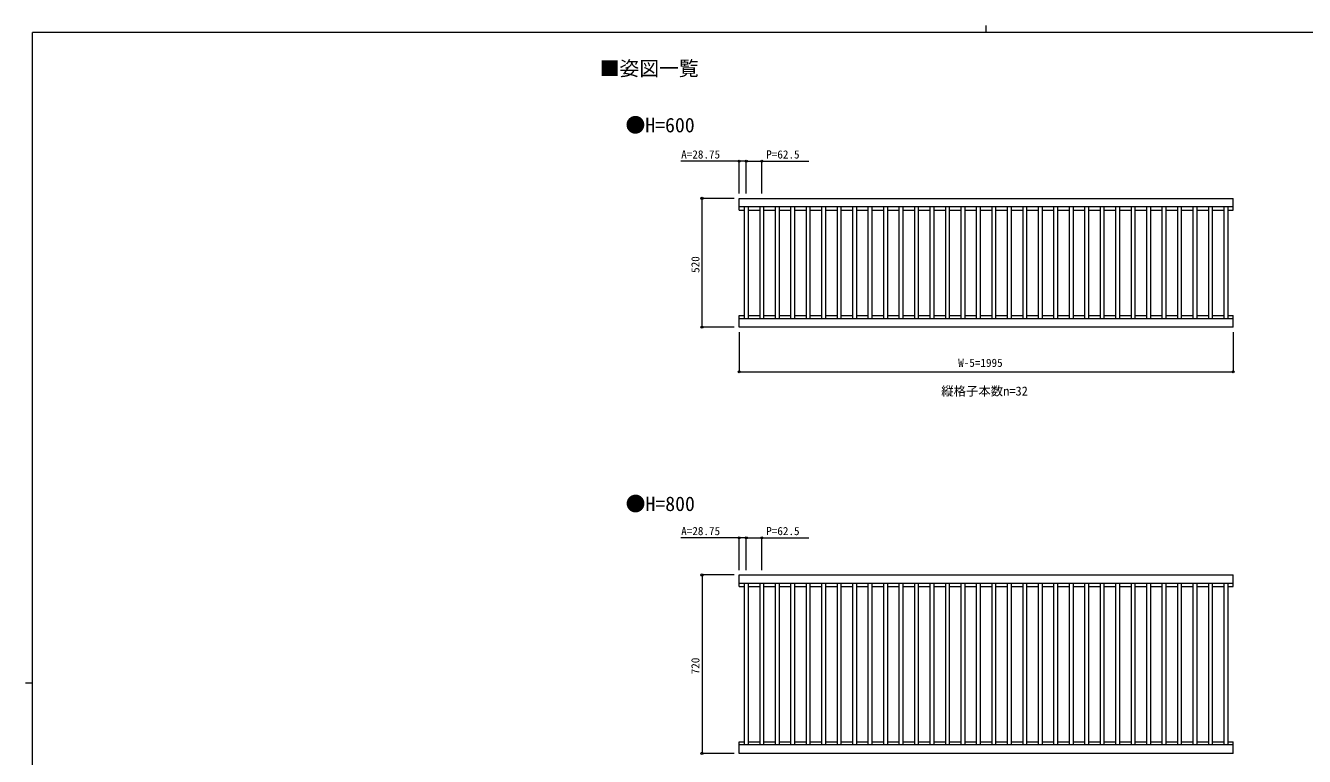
# Model space of a CAD drawing. Units: millimetres, scale not verified. Extents: x -3967 to 3967, y -2821 to 2821.
# Drawn here: x -3967 to 1199, y -128 to 2821 of the extents above; entities that cross this region are included whole.
import ezdxf
from ezdxf.enums import TextEntityAlignment as Align

# ---------------------------------------------------------------- set-up
doc = ezdxf.new("R2010")
doc.units = ezdxf.units.MM
doc.header["$LTSCALE"] = 10
doc.layers.add('0-0_0', color=3, linetype='Continuous')
for name, color, linetype, lineweight in [('0-1_USER1', 4, 'Continuous', 9), ('0-2_YKK_ZWAK', 6, 'Continuous', 9), ('0-3_YKK_11', 7, 'Continuous', 9)]:
    doc.layers.add(name, color=color, linetype=linetype, lineweight=lineweight)
doc.styles.add('ＭＳ ゴシック', font='')
doc.styles.get('ＭＳ ゴシック').set_extended_font_data('MS Gothic')

msp = doc.modelspace()

# ---------------------------------------------------------------- linework, layer by layer
at = {"layer": '0-1_USER1'}
for p, q in [((-1084.63, 2076.68), (-1084.63, 2123.68)), ((-1084.63, 2123.68), (910.37, 2123.68)), ((910.37, 2076.68), (910.37, 2123.68)), ((910.37, 2089.68), (-1084.63, 2089.68)), ((-1084.63, 2076.68), (-1064.38, 2076.68)), ((-1064.38, 2089.68), (-1064.38, 1637.68)), ((-1047.38, 1637.68), (-1047.38, 2089.68)), ((-1047.38, 2076.68), (-1001.88, 2076.68)), ((-1001.88, 2089.68), (-1001.88, 1637.68)), ((-984.88, 1637.68), (-984.88, 2089.68)), ((-984.88, 2076.68), (-939.38, 2076.68)), ((-939.38, 2089.68), (-939.38, 1637.68)), ((-922.38, 1637.68), (-922.38, 2089.68)), ((-922.38, 2076.68), (-876.88, 2076.68)), ((-876.88, 2089.68), (-876.88, 1637.68)), ((-859.88, 1637.68), (-859.88, 2089.68)), ((-859.88, 2076.68), (-814.38, 2076.68)), ((-814.38, 2089.68), (-814.38, 1637.68)), ((-797.38, 1637.68), (-797.38, 2089.68)), ((-797.38, 2076.68), (-751.88, 2076.68)), ((-751.88, 2089.68), (-751.88, 1637.68)), ((-734.88, 1637.68), (-734.88, 2089.68)), ((-734.88, 2076.68), (-689.38, 2076.68)), ((-689.38, 2089.68), (-689.38, 1637.68)), ((-672.38, 1637.68), (-672.38, 2089.68)), ((-672.38, 2076.68), (-626.88, 2076.68)), ((-626.88, 2089.68), (-626.88, 1637.68)), ((-609.88, 1637.68), (-609.88, 2089.68)), ((-609.88, 2076.68), (-564.38, 2076.68)), ((-564.38, 2089.68), (-564.38, 1637.68)), ((-547.38, 1637.68), (-547.38, 2089.68)), ((-547.38, 2076.68), (-501.88, 2076.68)), ((-501.88, 2089.68), (-501.88, 1637.68)), ((-484.88, 1637.68), (-484.88, 2089.68)), ((-484.88, 2076.68), (-439.38, 2076.68)), ((-439.38, 2089.68), (-439.38, 1637.68)), ((-422.38, 1637.68), (-422.38, 2089.68)), ((-422.38, 2076.68), (-376.88, 2076.68)), ((-376.88, 2089.68), (-376.88, 1637.68)), ((-359.88, 1637.68), (-359.88, 2089.68)), ((-359.88, 2076.68), (-314.38, 2076.68)), ((-314.38, 2089.68), (-314.38, 1637.68)), ((-297.38, 1637.68), (-297.38, 2089.68)), ((-297.38, 2076.68), (-251.88, 2076.68)), ((-251.88, 2089.68), (-251.88, 1637.68)), ((-234.88, 1637.68), (-234.88, 2089.68)), ((-234.88, 2076.68), (-189.38, 2076.68)), ((-189.38, 2089.68), (-189.38, 1637.68)), ((-172.38, 1637.68), (-172.38, 2089.68)), ((-172.38, 2076.68), (-126.88, 2076.68)), ((-126.88, 2089.68), (-126.88, 1637.68)), ((-109.88, 1637.68), (-109.88, 2089.68)), ((-109.88, 2076.68), (-64.38, 2076.68)), ((-64.38, 2089.68), (-64.38, 1637.68)), ((-47.38, 1637.68), (-47.38, 2089.68)), ((-47.38, 2076.68), (-1.88, 2076.68)), ((-1.88, 2089.68), (-1.88, 1637.68)), ((15.12, 1637.68), (15.12, 2089.68)), ((15.12, 2076.68), (60.62, 2076.68)), ((60.62, 2089.68), (60.62, 1637.68)), ((77.62, 1637.68), (77.62, 2089.68)), ((77.62, 2076.68), (123.12, 2076.68)), ((123.12, 2089.68), (123.12, 1637.68)), ((140.12, 1637.68), (140.12, 2089.68)), ((140.12, 2076.68), (185.62, 2076.68)), ((185.62, 2089.68), (185.62, 1637.68)), ((202.62, 1637.68), (202.62, 2089.68)), ((202.62, 2076.68), (248.12, 2076.68)), ((248.12, 2089.68), (248.12, 1637.68)), ((265.12, 1637.68), (265.12, 2089.68)), ((265.12, 2076.68), (310.62, 2076.68)), ((310.62, 2089.68), (310.62, 1637.68)), ((327.62, 1637.68), (327.62, 2089.68)), ((327.62, 2076.68), (373.12, 2076.68)), ((373.12, 2089.68), (373.12, 1637.68)), ((390.12, 1637.68), (390.12, 2089.68)), ((390.12, 2076.68), (435.62, 2076.68)), ((435.62, 2089.68), (435.62, 1637.68)), ((452.62, 1637.68), (452.62, 2089.68)), ((452.62, 2076.68), (498.12, 2076.68)), ((498.12, 2089.68), (498.12, 1637.68)), ((515.12, 1637.68), (515.12, 2089.68)), ((515.12, 2076.68), (560.62, 2076.68)), ((560.62, 2089.68), (560.62, 1637.68)), ((577.62, 1637.68), (577.62, 2089.68)), ((577.62, 2076.68), (623.12, 2076.68)), ((623.12, 2089.68), (623.12, 1637.68)), ((640.12, 1637.68), (640.12, 2089.68)), ((640.12, 2076.68), (685.62, 2076.68)), ((685.62, 2089.68), (685.62, 1637.68)), ((702.62, 1637.68), (702.62, 2089.68)), ((702.62, 2076.68), (748.12, 2076.68)), ((748.12, 2089.68), (748.12, 1637.68)), ((765.12, 1637.68), (765.12, 2089.68)), ((765.12, 2076.68), (810.62, 2076.68)), ((810.62, 2089.68), (810.62, 1637.68)), ((827.62, 1637.68), (827.62, 2089.68)), ((827.62, 2076.68), (873.12, 2076.68)), ((873.12, 2089.68), (873.12, 1637.68)), ((890.12, 1637.68), (890.12, 2089.68)), ((890.12, 2076.68), (910.37, 2076.68)), ((-1084.63, 1650.68), (-1064.38, 1650.68)), ((-1084.63, 1603.68), (-1084.63, 1650.68)), ((910.37, 1637.68), (-1084.63, 1637.68)), ((910.37, 1603.68), (-1084.63, 1603.68)), ((-1047.38, 1650.68), (-1001.88, 1650.68)), ((-984.88, 1650.68), (-939.38, 1650.68)), ((-922.38, 1650.68), (-876.88, 1650.68)), ((-859.88, 1650.68), (-814.38, 1650.68)), ((-797.38, 1650.68), (-751.88, 1650.68)), ((-734.88, 1650.68), (-689.38, 1650.68)), ((-672.38, 1650.68), (-626.88, 1650.68)), ((-609.88, 1650.68), (-564.38, 1650.68)), ((-547.38, 1650.68), (-501.88, 1650.68)), ((-484.88, 1650.68), (-439.38, 1650.68)), ((-422.38, 1650.68), (-376.88, 1650.68)), ((-359.88, 1650.68), (-314.38, 1650.68)), ((-297.38, 1650.68), (-251.88, 1650.68)), ((-234.88, 1650.68), (-189.38, 1650.68)), ((-172.38, 1650.68), (-126.88, 1650.68)), ((-109.88, 1650.68), (-64.38, 1650.68)), ((-47.38, 1650.68), (-1.88, 1650.68)), ((15.12, 1650.68), (60.62, 1650.68)), ((77.62, 1650.68), (123.12, 1650.68)), ((140.12, 1650.68), (185.62, 1650.68)), ((202.62, 1650.68), (248.12, 1650.68)), ((265.12, 1650.68), (310.62, 1650.68)), ((327.62, 1650.68), (373.12, 1650.68)), ((390.12, 1650.68), (435.62, 1650.68)), ((452.62, 1650.68), (498.12, 1650.68)), ((515.12, 1650.68), (560.62, 1650.68)), ((577.62, 1650.68), (623.12, 1650.68)), ((640.12, 1650.68), (685.62, 1650.68)), ((702.62, 1650.68), (748.12, 1650.68)), ((765.12, 1650.68), (810.62, 1650.68)), ((827.62, 1650.68), (873.12, 1650.68)), ((890.12, 1650.68), (910.37, 1650.68)), ((910.37, 1603.68), (910.37, 1650.68)), ((-1084.63, 556.68), (-1084.63, 603.68)), ((-1084.63, 603.68), (910.37, 603.68)), ((910.37, 569.68), (-1084.63, 569.68)), ((-1064.38, 569.68), (-1064.38, -82.32)), ((-1047.38, -82.32), (-1047.38, 569.68)), ((-1001.88, 569.68), (-1001.88, -82.32)), ((-984.88, -82.32), (-984.88, 569.68)), ((-939.38, 569.68), (-939.38, -82.32)), ((-922.38, -82.32), (-922.38, 569.68)), ((-876.88, 569.68), (-876.88, -82.32)), ((-859.88, -82.32), (-859.88, 569.68)), ((-814.38, 569.68), (-814.38, -82.32)), ((-797.38, -82.32), (-797.38, 569.68)), ((-751.88, 569.68), (-751.88, -82.32)), ((-734.88, -82.32), (-734.88, 569.68)), ((-689.38, 569.68), (-689.38, -82.32)), ((-672.38, -82.32), (-672.38, 569.68)), ((-626.88, 569.68), (-626.88, -82.32)), ((-609.88, -82.32), (-609.88, 569.68)), ((-564.38, 569.68), (-564.38, -82.32)), ((-547.38, -82.32), (-547.38, 569.68)), ((-501.88, 569.68), (-501.88, -82.32)), ((-484.88, -82.32), (-484.88, 569.68)), ((-439.38, 569.68), (-439.38, -82.32)), ((-422.38, -82.32), (-422.38, 569.68)), ((-376.88, 569.68), (-376.88, -82.32)), ((-359.88, -82.32), (-359.88, 569.68)), ((-314.38, 569.68), (-314.38, -82.32)), ((-297.38, -82.32), (-297.38, 569.68)), ((-251.88, 569.68), (-251.88, -82.32)), ((-234.88, -82.32), (-234.88, 569.68)), ((-189.38, 569.68), (-189.38, -82.32)), ((-172.38, -82.32), (-172.38, 569.68)), ((-126.88, 569.68), (-126.88, -82.32)), ((-109.88, -82.32), (-109.88, 569.68)), ((-64.38, 569.68), (-64.38, -82.32)), ((-47.38, -82.32), (-47.38, 569.68)), ((-1.88, 569.68), (-1.88, -82.32)), ((15.12, -82.32), (15.12, 569.68)), ((60.62, 569.68), (60.62, -82.32)), ((77.62, -82.32), (77.62, 569.68)), ((123.12, 569.68), (123.12, -82.32)), ((140.12, -82.32), (140.12, 569.68)), ((185.62, 569.68), (185.62, -82.32)), ((202.62, -82.32), (202.62, 569.68)), ((248.12, 569.68), (248.12, -82.32)), ((265.12, -82.32), (265.12, 569.68)), ((310.62, 569.68), (310.62, -82.32)), ((327.62, -82.32), (327.62, 569.68)), ((373.12, 569.68), (373.12, -82.32)), ((390.12, -82.32), (390.12, 569.68)), ((435.62, 569.68), (435.62, -82.32)), ((452.62, -82.32), (452.62, 569.68)), ((498.12, 569.68), (498.12, -82.32)), ((515.12, -82.32), (515.12, 569.68)), ((560.62, 569.68), (560.62, -82.32)), ((577.62, -82.32), (577.62, 569.68)), ((623.12, 569.68), (623.12, -82.32)), ((640.12, -82.32), (640.12, 569.68)), ((685.62, 569.68), (685.62, -82.32)), ((702.62, -82.32), (702.62, 569.68)), ((748.12, 569.68), (748.12, -82.32)), ((765.12, -82.32), (765.12, 569.68)), ((810.62, 569.68), (810.62, -82.32)), ((827.62, -82.32), (827.62, 569.68)), ((873.12, 569.68), (873.12, -82.32)), ((890.12, -82.32), (890.12, 569.68)), ((910.37, 556.68), (910.37, 603.68)), ((-1084.63, 556.68), (-1064.38, 556.68)), ((-1047.38, 556.68), (-1001.88, 556.68)), ((-984.88, 556.68), (-939.38, 556.68)), ((-922.38, 556.68), (-876.88, 556.68)), ((-859.88, 556.68), (-814.38, 556.68)), ((-797.38, 556.68), (-751.88, 556.68)), ((-734.88, 556.68), (-689.38, 556.68)), ((-672.38, 556.68), (-626.88, 556.68)), ((-609.88, 556.68), (-564.38, 556.68)), ((-547.38, 556.68), (-501.88, 556.68)), ((-484.88, 556.68), (-439.38, 556.68)), ((-422.38, 556.68), (-376.88, 556.68)), ((-359.88, 556.68), (-314.38, 556.68)), ((-297.38, 556.68), (-251.88, 556.68)), ((-234.88, 556.68), (-189.38, 556.68)), ((-172.38, 556.68), (-126.88, 556.68)), ((-109.88, 556.68), (-64.38, 556.68)), ((-47.38, 556.68), (-1.88, 556.68)), ((15.12, 556.68), (60.62, 556.68)), ((77.62, 556.68), (123.12, 556.68)), ((140.12, 556.68), (185.62, 556.68)), ((202.62, 556.68), (248.12, 556.68)), ((265.12, 556.68), (310.62, 556.68)), ((327.62, 556.68), (373.12, 556.68)), ((390.12, 556.68), (435.62, 556.68)), ((452.62, 556.68), (498.12, 556.68)), ((515.12, 556.68), (560.62, 556.68)), ((577.62, 556.68), (623.12, 556.68)), ((640.12, 556.68), (685.62, 556.68)), ((702.62, 556.68), (748.12, 556.68)), ((765.12, 556.68), (810.62, 556.68)), ((827.62, 556.68), (873.12, 556.68)), ((890.12, 556.68), (910.37, 556.68)), ((-1084.63, -69.32), (-1064.38, -69.32)), ((-1084.63, -116.32), (-1084.63, -69.32)), ((910.37, -82.32), (-1084.63, -82.32)), ((-1047.38, -69.32), (-1001.88, -69.32)), ((-984.88, -69.32), (-939.38, -69.32)), ((-922.38, -69.32), (-876.88, -69.32)), ((-859.88, -69.32), (-814.38, -69.32)), ((-797.38, -69.32), (-751.88, -69.32)), ((-734.88, -69.32), (-689.38, -69.32)), ((-672.38, -69.32), (-626.88, -69.32)), ((-609.88, -69.32), (-564.38, -69.32)), ((-547.38, -69.32), (-501.88, -69.32)), ((-484.88, -69.32), (-439.38, -69.32)), ((-422.38, -69.32), (-376.88, -69.32)), ((-359.88, -69.32), (-314.38, -69.32)), ((-297.38, -69.32), (-251.88, -69.32)), ((-234.88, -69.32), (-189.38, -69.32)), ((-172.38, -69.32), (-126.88, -69.32)), ((-109.88, -69.32), (-64.38, -69.32)), ((-47.38, -69.32), (-1.88, -69.32)), ((15.12, -69.32), (60.62, -69.32)), ((77.62, -69.32), (123.12, -69.32)), ((140.12, -69.32), (185.62, -69.32)), ((202.62, -69.32), (248.12, -69.32)), ((265.12, -69.32), (310.62, -69.32)), ((327.62, -69.32), (373.12, -69.32)), ((390.12, -69.32), (435.62, -69.32)), ((452.62, -69.32), (498.12, -69.32)), ((515.12, -69.32), (560.62, -69.32)), ((577.62, -69.32), (623.12, -69.32)), ((640.12, -69.32), (685.62, -69.32)), ((702.62, -69.32), (748.12, -69.32)), ((765.12, -69.32), (810.62, -69.32)), ((827.62, -69.32), (873.12, -69.32)), ((890.12, -69.32), (910.37, -69.32)), ((910.37, -116.32), (910.37, -69.32)), ((910.37, -116.32), (-1084.63, -116.32))]:
    msp.add_line(p, q, dxfattribs=at)
at = {"layer": '0-2_YKK_ZWAK'}
for p, q in [((-1084.63, 2143.68), (-1084.63, 2274.68)), ((-1055.88, 2143.68), (-1055.88, 2274.68)), ((-1055.88, 2143.68), (-1055.88, 2274.68)), ((-993.38, 2143.68), (-993.38, 2274.68)), ((-1104.63, 2123.68), (-1235.63, 2123.68)), ((-1234.63, 1603.68), (-1234.63, 2123.68)), ((-1104.63, 1603.68), (-1235.63, 1603.68)), ((-1084.63, 1583.68), (-1084.63, 1422.68)), ((910.37, 1583.68), (910.37, 1422.68)), ((-1084.63, 1423.68), (910.37, 1423.68)), ((-1084.63, 623.68), (-1084.63, 754.68)), ((-1055.88, 623.68), (-1055.88, 754.68)), ((-1055.88, 623.68), (-1055.88, 754.68)), ((-993.38, 623.68), (-993.38, 754.68)), ((-1104.63, 603.68), (-1235.63, 603.68)), ((-1234.63, 603.68), (-1234.63, -116.32)), ((-1104.63, -116.32), (-1235.63, -116.32))]:
    msp.add_line(p, q, dxfattribs=at)
for points in [[(-1055.88, 2273.68), (-1084.63, 2273.68), (-1319.83, 2273.68)], [(-1055.88, 2273.68), (-993.38, 2273.68), (-803.98, 2273.68)], [(-1055.88, 753.68), (-1084.63, 753.68), (-1319.83, 753.68)], [(-1055.88, 753.68), (-993.38, 753.68), (-803.98, 753.68)]]:
    msp.add_lwpolyline(points, dxfattribs=at)
for centre in [(-1084.63, 2273.68), (-1055.88, 2273.68), (-1055.88, 2273.68), (-993.38, 2273.68), (-1234.63, 2123.68), (-1234.63, 1603.68), (-1084.63, 1423.68), (910.37, 1423.68), (-1084.63, 753.68), (-1055.88, 753.68), (-1055.88, 753.68), (-993.38, 753.68), (-1234.63, 603.68), (-1234.63, -116.32)]:
    msp.add_circle(centre, 4.25, dxfattribs=at)
at = {"layer": '0-3_YKK_11'}
for p, q in [((3760.92, 2793), (-3939.08, 2793)), ((-3939.08, -2457), (-3939.08, 2793)), ((-88.94, 2821), (-88.94, 2793)), ((-3967.08, 168), (-3939.08, 168))]:
    msp.add_line(p, q, dxfattribs=at)

# ---------------------------------------------------------------- texts
at = {"layer": '0-0_0', "style": 'ＭＳ ゴシック'}
for s, height, p in [('■姿図一覧', 58.65, (-1648.12, 2601.32)), ('●H=600', 58.65, (-1543.85, 2372.62)), ('縦格子本数n=32', 36.66, (-268.46, 1316.76)), ('●H=800', 58.65, (-1543.17, 844.18))]:
    msp.add_text(s, height=height, dxfattribs=at).set_placement(p, align=Align.BOTTOM_LEFT)
at = {"layer": '0-2_YKK_ZWAK', "style": 'ＭＳ ゴシック'}
for s, p in [('A=28.75', (-1318.83, 2274.68)), ('P=62.5', (-975.38, 2274.68)), ('W-5=1995', (-199.93, 1433.68)), ('A=28.75', (-1318.83, 754.68)), ('P=62.5', (-975.38, 754.68))]:
    msp.add_text(s, height=32.99, dxfattribs=at).set_placement(p, align=Align.BOTTOM_LEFT)
for s, p in [('520', (-1235.29, 1822.88)), ('720', (-1235.29, 202.88))]:
    msp.add_text(s, height=32.99, rotation=90, dxfattribs=at).set_placement(p, align=Align.BOTTOM_LEFT)

doc.saveas('drawing.dxf')
